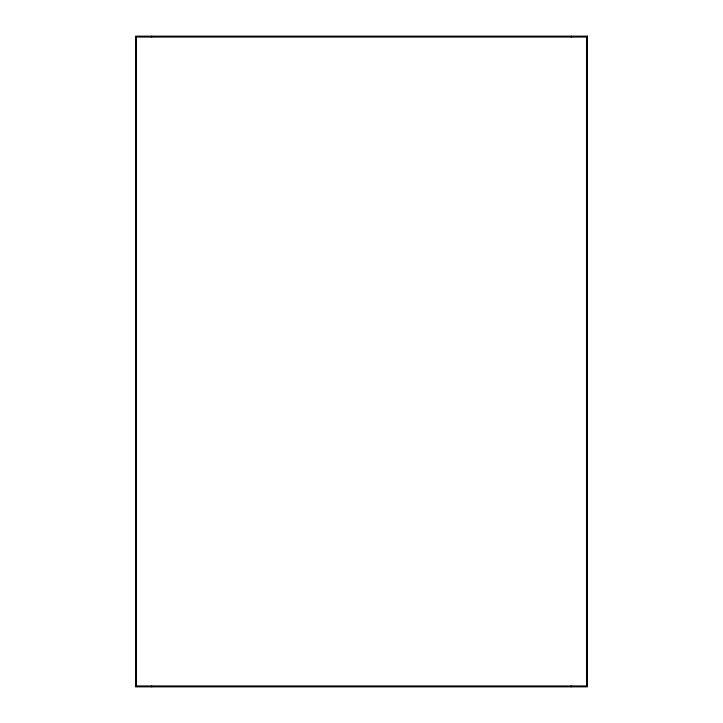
<?xml version="1.0" encoding="UTF-8"?>
<svg xmlns="http://www.w3.org/2000/svg" width="723" height="723" viewBox="0 0 723 723"><rect width="100%" height="100%" fill="white"/><g stroke="black" fill="none" stroke-linecap="round" stroke-linejoin="round"><path stroke-width="1.08" d="M571.17 36.15L571.17 37.054M571.17 685.946L571.17 686.85M151.83 36.15L151.83 37.054M151.83 685.946L151.83 686.85M587.438 36.15L135.562 36.15L135.562 686.85L587.438 686.85L587.438 36.15M586.534 37.054L136.466 37.054L136.466 685.946L586.534 685.946L586.534 37.054"/></g></svg>
